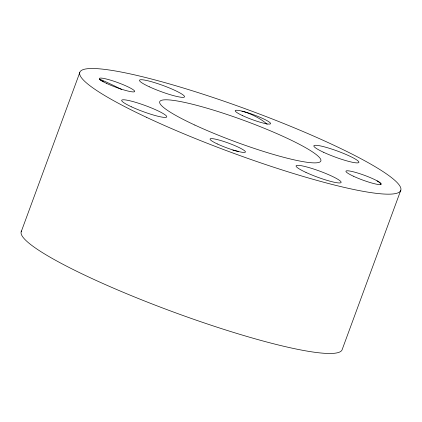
<?xml version="1.0" encoding="UTF-8"?>
<svg xmlns="http://www.w3.org/2000/svg" width="422" height="422" viewBox="0 0 422 422"><rect width="100%" height="100%" fill="white"/><g stroke="black" fill="none" stroke-linecap="round" stroke-linejoin="round"><path stroke-width="0.63" d="M21.174 231.852L79.79 72.537M400.826 190.148L342.21 349.463A170.957 22.904 20.2 0 1 172.102 311.536A170.957 22.904 20.2 0 1 21.575 230.982M103.569 81.831A18.631 0.696 26.3 0 1 102.298 80.254A18.631 0.696 26.3 0 1 121.742 89.559M238.673 151.53A18.631 0.501 14.7 0 1 232.854 150.1M377.031 180.896A18.631 4.241 13.9 0 1 380.755 184.578M241.933 111.186A18.631 4.436 25.9 0 1 267.137 124.39M146.292 117.221A170.957 22.904 20.2 0 0 400.119 191.419A170.957 22.904 20.2 0 0 174.518 85.386A170.957 22.904 20.2 0 0 146.292 117.221M194.843 125.065A85.824 11.499 20.2 0 0 320.72 161.246A85.824 11.499 20.2 0 0 205.361 107.715A85.824 11.499 20.2 0 0 194.843 125.065M323.774 152.379A23.98 3.212 20.2 0 0 358.864 162.433A23.98 3.212 20.2 0 0 326.512 147.457A23.98 3.212 20.2 0 0 323.774 152.379M149.404 86.832A23.98 3.212 20.2 0 0 184.493 96.881A23.98 3.212 20.2 0 0 152.142 81.91A23.98 3.212 20.2 0 0 149.404 86.832M131.622 106.882A23.98 3.212 20.2 0 0 166.711 116.936A23.98 3.212 20.2 0 0 134.36 101.96A23.98 3.212 20.2 0 0 131.622 106.882M305.997 172.434A23.98 3.212 20.2 0 0 341.082 182.489A23.98 3.212 20.2 0 0 308.735 167.513A23.98 3.212 20.2 0 0 305.997 172.434M353.246 176.138A18.842 2.527 20.2 0 0 381.224 184.314A18.842 2.527 20.2 0 0 356.358 172.63A18.842 2.527 20.2 0 0 353.246 176.138M217.372 143.965A18.842 2.527 20.2 0 0 245.351 152.142A18.842 2.527 20.2 0 0 220.484 140.457A18.842 2.527 20.2 0 0 217.372 143.965M106.645 83.435A18.842 2.527 20.2 0 0 134.623 91.611A18.842 2.527 20.2 0 0 109.757 79.927A18.842 2.527 20.2 0 0 106.645 83.435M242.518 115.607A18.842 2.527 20.2 0 0 270.497 123.783A18.842 2.527 20.2 0 0 245.63 112.099A18.842 2.527 20.2 0 0 242.518 115.607"/></g></svg>
